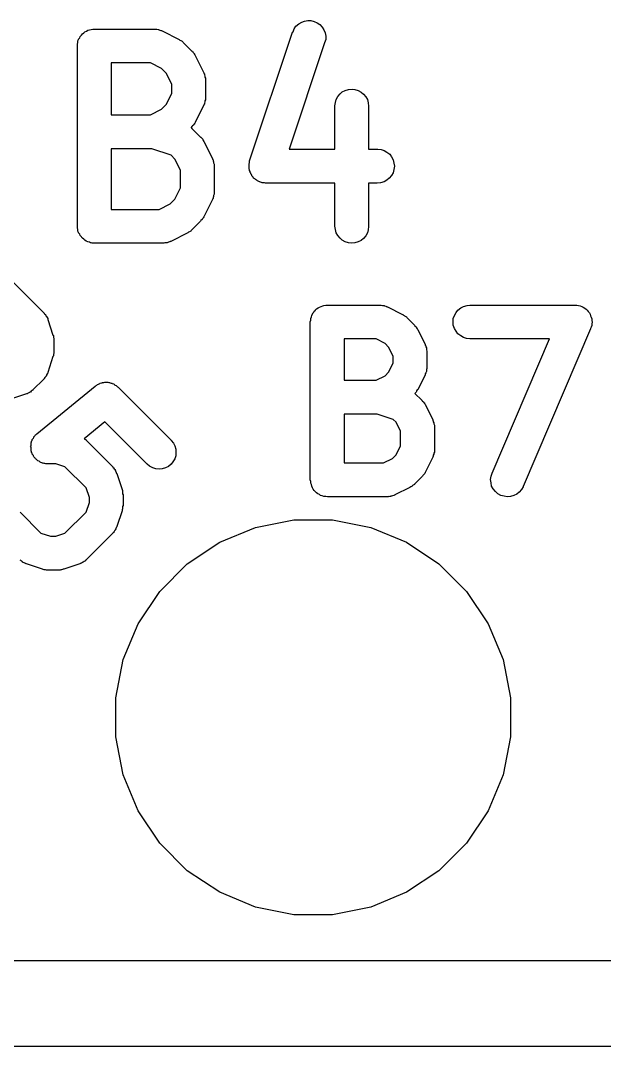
# Model space of a CAD drawing. Extents: x -21.94 to -21.22, y -3.46 to -2.15.
# Drawn here: x -21.8321 to -21.7301, y -3.4645 to -3.2853 of the extents above; entities that cross this region are included whole.
import ezdxf

# ---------------------------------------------------------------- set-up
doc = ezdxf.new("R2010")
doc.units = 0
doc.header["$MEASUREMENT"] = 0
doc.layers.add('BLACK', color=7, linetype='CONTINUOUS')

msp = doc.modelspace()

# ---------------------------------------------------------------- linework, layer by layer
at = {"layer": 'BLACK', "linetype": 'CONTINUOUS'}
for p, q in [((-21.7843, -3.28676), (-21.784, -3.28629)), ((-21.784, -3.28629), (-21.7835, -3.2859)), ((-21.7835, -3.2859), (-21.783, -3.2856)), ((-21.783, -3.2856), (-21.7825, -3.2854)), ((-21.7825, -3.2854), (-21.7819, -3.28531)), ((-21.7819, -3.28531), (-21.7814, -3.28533)), ((-21.7814, -3.28533), (-21.7808, -3.28546)), ((-21.7808, -3.28546), (-21.7803, -3.2857)), ((-21.7803, -3.2857), (-21.7798, -3.28603)), ((-21.7798, -3.28603), (-21.7794, -3.28645)), ((-21.8218, -3.28834), (-21.8217, -3.2881)), ((-21.8217, -3.28808), (-21.8215, -3.28787)), ((-21.8217, -3.28809), (-21.8217, -3.28808)), ((-21.8217, -3.2881), (-21.8217, -3.28809)), ((-21.8215, -3.28787), (-21.8213, -3.28766)), ((-21.8213, -3.28764), (-21.8211, -3.28747)), ((-21.8213, -3.28765), (-21.8213, -3.28764)), ((-21.8213, -3.28766), (-21.8213, -3.28765)), ((-21.8211, -3.28747), (-21.8209, -3.28729)), ((-21.8209, -3.28728), (-21.8206, -3.28715)), ((-21.8209, -3.28729), (-21.8209, -3.28728)), ((-21.8209, -3.28729), (-21.8209, -3.28729)), ((-21.8206, -3.28715), (-21.8204, -3.28702)), ((-21.8204, -3.28701), (-21.8201, -3.28694)), ((-21.8204, -3.28702), (-21.8204, -3.28701)), ((-21.8204, -3.28702), (-21.8204, -3.28702)), ((-21.8201, -3.28694), (-21.8198, -3.28686)), ((-21.8198, -3.28685), (-21.8195, -3.28683)), ((-21.8198, -3.28686), (-21.8198, -3.28685)), ((-21.8198, -3.28685), (-21.8198, -3.28685)), ((-21.8195, -3.28683), (-21.8192, -3.2868)), ((-21.8192, -3.2868), (-21.8087, -3.2868)), ((-21.8087, -3.2868), (-21.8086, -3.28681)), ((-21.8087, -3.2868), (-21.8087, -3.2868)), ((-21.8086, -3.28681), (-21.8085, -3.28681)), ((-21.8085, -3.28681), (-21.8083, -3.28684)), ((-21.8083, -3.28684), (-21.8081, -3.28686)), ((-21.8081, -3.28686), (-21.8081, -3.28689)), ((-21.8081, -3.28689), (-21.808, -3.2869)), ((-21.808, -3.2869), (-21.8078, -3.28698)), ((-21.8078, -3.28698), (-21.8076, -3.28704)), ((-21.8076, -3.28704), (-21.8075, -3.28708)), ((-21.8075, -3.28708), (-21.8074, -3.28711)), ((-21.8074, -3.28711), (-21.8044, -3.28861)), ((-21.7921, -3.30982), (-21.7846, -3.28732)), ((-21.7846, -3.28732), (-21.7845, -3.28728)), ((-21.7845, -3.28728), (-21.7843, -3.28676)), ((-21.7794, -3.28645), (-21.7791, -3.28694)), ((-21.7791, -3.28694), (-21.7789, -3.28748)), ((-21.7789, -3.28748), (-21.7788, -3.28805)), ((-21.7788, -3.28805), (-21.7788, -3.28862)), ((-21.8222, -3.28943), (-21.8221, -3.28916)), ((-21.8222, -3.28971), (-21.8222, -3.28943)), ((-21.8222, -3.28973), (-21.8222, -3.28971)), ((-21.8222, -3.28975), (-21.8222, -3.28973)), ((-21.8222, -3.28973), (-21.8222, -3.28973)), ((-21.8222, -3.28973), (-21.8222, -3.28973)), ((-21.8222, -3.32125), (-21.8222, -3.28975)), ((-21.8221, -3.28887), (-21.822, -3.28861)), ((-21.8221, -3.28914), (-21.8221, -3.28887)), ((-21.8221, -3.28915), (-21.8221, -3.28914)), ((-21.8221, -3.28916), (-21.8221, -3.28915)), ((-21.822, -3.28859), (-21.8218, -3.28834)), ((-21.822, -3.2886), (-21.822, -3.28859)), ((-21.822, -3.28861), (-21.822, -3.2886)), ((-21.8044, -3.28861), (-21.8044, -3.28863)), ((-21.8044, -3.28863), (-21.8043, -3.28872)), ((-21.8043, -3.28872), (-21.8041, -3.2888)), ((-21.8041, -3.2888), (-21.804, -3.28888)), ((-21.804, -3.28888), (-21.8039, -3.28894)), ((-21.8039, -3.28894), (-21.8038, -3.28906)), ((-21.8038, -3.28906), (-21.8037, -3.28916)), ((-21.8037, -3.28916), (-21.8022, -3.29066)), ((-21.779, -3.28919), (-21.7852, -3.3078)), ((-21.7788, -3.28862), (-21.779, -3.28919)), ((-21.8022, -3.29066), (-21.8021, -3.29069)), ((-21.8021, -3.29069), (-21.802, -3.29082)), ((-21.802, -3.29082), (-21.8019, -3.29094)), ((-21.8019, -3.29094), (-21.8018, -3.29105)), ((-21.8018, -3.29105), (-21.8018, -3.29114)), ((-21.8018, -3.29114), (-21.8017, -3.29129)), ((-21.8017, -3.29129), (-21.8016, -3.29143)), ((-21.8016, -3.29143), (-21.8001, -3.29443)), ((-21.8163, -3.2927), (-21.8163, -3.3018)), ((-21.8094, -3.2927), (-21.8163, -3.2927)), ((-21.8075, -3.29368), (-21.8094, -3.2927)), ((-21.8067, -3.2945), (-21.8075, -3.29368)), ((-21.8057, -3.29645), (-21.8067, -3.2945)), ((-21.8001, -3.29443), (-21.8001, -3.29447)), ((-21.8001, -3.29447), (-21.8001, -3.29455)), ((-21.8001, -3.29455), (-21.8, -3.29463)), ((-21.8, -3.29463), (-21.8, -3.29482)), ((-21.8, -3.29482), (-21.7999, -3.29501)), ((-21.7999, -3.29501), (-21.7999, -3.29509)), ((-21.7999, -3.29509), (-21.7999, -3.29518)), ((-21.7999, -3.29518), (-21.7998, -3.29538)), ((-21.8057, -3.29805), (-21.8057, -3.29645)), ((-21.7998, -3.29538), (-21.7998, -3.29558)), ((-21.7998, -3.29558), (-21.7998, -3.29567)), ((-21.7998, -3.29567), (-21.7998, -3.29575)), ((-21.7998, -3.29575), (-21.7998, -3.29875)), ((-21.8067, -3.3), (-21.8057, -3.29805)), ((-21.7998, -3.29875), (-21.7998, -3.29879)), ((-21.7998, -3.29879), (-21.7998, -3.29888)), ((-21.7998, -3.29888), (-21.7998, -3.29897)), ((-21.777, -3.29909), (-21.7767, -3.29858)), ((-21.7767, -3.29858), (-21.7763, -3.29814)), ((-21.7763, -3.29814), (-21.7759, -3.29778)), ((-21.7759, -3.29778), (-21.7754, -3.29751)), ((-21.7754, -3.29751), (-21.7748, -3.29735)), ((-21.7748, -3.29735), (-21.7742, -3.2973)), ((-21.7742, -3.2973), (-21.7737, -3.29736)), ((-21.7737, -3.29736), (-21.7731, -3.29753)), ((-21.7731, -3.29753), (-21.7726, -3.2978)), ((-21.7726, -3.2978), (-21.7722, -3.29817)), ((-21.7722, -3.29817), (-21.7718, -3.29862)), ((-21.7718, -3.29862), (-21.7715, -3.29913)), ((-21.8075, -3.30082), (-21.8067, -3.3)), ((-21.8001, -3.30007), (-21.8016, -3.30307)), ((-21.8, -3.29991), (-21.8001, -3.29999)), ((-21.8001, -3.29999), (-21.8001, -3.30007)), ((-21.7999, -3.29953), (-21.8, -3.29972)), ((-21.8, -3.29972), (-21.8, -3.29991)), ((-21.7998, -3.29916), (-21.7999, -3.29936)), ((-21.7999, -3.29936), (-21.7999, -3.29945)), ((-21.7999, -3.29945), (-21.7999, -3.29953)), ((-21.7998, -3.29897), (-21.7998, -3.29916)), ((-21.7772, -3.30021), (-21.7771, -3.29964)), ((-21.7772, -3.30025), (-21.7772, -3.30021)), ((-21.7772, -3.3078), (-21.7772, -3.30025)), ((-21.7771, -3.29964), (-21.777, -3.29909)), ((-21.7715, -3.29913), (-21.7714, -3.29968)), ((-21.7714, -3.29968), (-21.7713, -3.30025)), ((-21.7713, -3.30025), (-21.7713, -3.3078)), ((-21.8163, -3.3018), (-21.8094, -3.3018)), ((-21.8094, -3.3018), (-21.8075, -3.30082)), ((-21.8022, -3.30384), (-21.8023, -3.30401)), ((-21.8023, -3.30401), (-21.8023, -3.30404)), ((-21.8023, -3.30404), (-21.8022, -3.30411)), ((-21.8021, -3.30371), (-21.8022, -3.30384)), ((-21.8022, -3.30411), (-21.8022, -3.30416)), ((-21.8022, -3.30416), (-21.8007, -3.30566)), ((-21.8019, -3.30359), (-21.8021, -3.30371)), ((-21.8018, -3.30339), (-21.8019, -3.30349)), ((-21.8019, -3.30349), (-21.8019, -3.30359)), ((-21.8017, -3.30325), (-21.8018, -3.30339)), ((-21.8016, -3.30311), (-21.8017, -3.30325)), ((-21.8016, -3.30307), (-21.8016, -3.30311)), ((-21.8007, -3.30566), (-21.8006, -3.30569)), ((-21.8006, -3.30569), (-21.8005, -3.30582)), ((-21.8005, -3.30582), (-21.8004, -3.30594)), ((-21.8004, -3.30594), (-21.8003, -3.30605)), ((-21.8003, -3.30605), (-21.8003, -3.30614)), ((-21.8163, -3.3077), (-21.8163, -3.3183)), ((-21.8092, -3.3077), (-21.8163, -3.3077)), ((-21.8058, -3.30883), (-21.8092, -3.3077)), ((-21.8003, -3.30614), (-21.8002, -3.30629)), ((-21.8002, -3.30629), (-21.8001, -3.30643)), ((-21.8001, -3.30643), (-21.7986, -3.30943)), ((-21.7852, -3.3078), (-21.7772, -3.3078)), ((-21.7713, -3.3078), (-21.7698, -3.3078)), ((-21.7698, -3.3078), (-21.7697, -3.3078)), ((-21.7697, -3.3078), (-21.7691, -3.30786)), ((-21.8052, -3.3095), (-21.8058, -3.30883)), ((-21.8042, -3.31145), (-21.8052, -3.3095)), ((-21.7986, -3.30943), (-21.7986, -3.30947)), ((-21.7986, -3.30947), (-21.7986, -3.30955)), ((-21.7986, -3.30955), (-21.7985, -3.30962)), ((-21.7985, -3.30962), (-21.7985, -3.30982)), ((-21.7691, -3.30786), (-21.7686, -3.30804)), ((-21.7686, -3.30804), (-21.7681, -3.30831)), ((-21.7681, -3.30831), (-21.7676, -3.30868)), ((-21.7676, -3.30868), (-21.7673, -3.30913)), ((-21.7673, -3.30913), (-21.767, -3.30964)), ((-21.7985, -3.30982), (-21.7984, -3.31001)), ((-21.7984, -3.31001), (-21.7984, -3.31009)), ((-21.7984, -3.31009), (-21.7984, -3.31018)), ((-21.7984, -3.31018), (-21.7983, -3.31038)), ((-21.7983, -3.31038), (-21.7983, -3.31058)), ((-21.7983, -3.31058), (-21.7983, -3.31066)), ((-21.7983, -3.31066), (-21.7983, -3.31075)), ((-21.7983, -3.31075), (-21.7983, -3.31525)), ((-21.7922, -3.31027), (-21.7921, -3.31016)), ((-21.7922, -3.31038), (-21.7922, -3.31027)), ((-21.7922, -3.31055), (-21.7922, -3.31038)), ((-21.7922, -3.31073), (-21.7922, -3.31055)), ((-21.7922, -3.31084), (-21.7922, -3.31073)), ((-21.7922, -3.31095), (-21.7922, -3.31084)), ((-21.7922, -3.31113), (-21.7922, -3.31095)), ((-21.7922, -3.3113), (-21.7922, -3.31113)), ((-21.7921, -3.31141), (-21.7922, -3.3113)), ((-21.7921, -3.30999), (-21.7921, -3.30982)), ((-21.7921, -3.31016), (-21.7921, -3.30999)), ((-21.7921, -3.31152), (-21.7921, -3.31141)), ((-21.767, -3.30964), (-21.7669, -3.3102)), ((-21.7669, -3.31134), (-21.767, -3.31189)), ((-21.7669, -3.3102), (-21.7668, -3.31077)), ((-21.7668, -3.31077), (-21.7669, -3.31134)), ((-21.8042, -3.31455), (-21.8042, -3.31145)), ((-21.792, -3.31169), (-21.7921, -3.31152)), ((-21.792, -3.31186), (-21.792, -3.31169)), ((-21.7919, -3.31196), (-21.792, -3.31186)), ((-21.7919, -3.31206), (-21.7919, -3.31196)), ((-21.7918, -3.31221), (-21.7919, -3.31206)), ((-21.7917, -3.31237), (-21.7918, -3.31221)), ((-21.7917, -3.31245), (-21.7917, -3.31237)), ((-21.7916, -3.31255), (-21.7917, -3.31245)), ((-21.7915, -3.31268), (-21.7916, -3.31255)), ((-21.7914, -3.31282), (-21.7915, -3.31268)), ((-21.7913, -3.31289), (-21.7914, -3.31282)), ((-21.7912, -3.31297), (-21.7913, -3.31289)), ((-21.7911, -3.31307), (-21.7912, -3.31297)), ((-21.7909, -3.31319), (-21.7911, -3.31307)), ((-21.7908, -3.31324), (-21.7909, -3.31319)), ((-21.7681, -3.31321), (-21.7686, -3.31348)), ((-21.7677, -3.31284), (-21.7681, -3.31321)), ((-21.7673, -3.3124), (-21.7677, -3.31284)), ((-21.767, -3.31189), (-21.7673, -3.3124)), ((-21.8052, -3.3165), (-21.8042, -3.31455)), ((-21.7907, -3.31331), (-21.7908, -3.31324)), ((-21.7906, -3.31338), (-21.7907, -3.31331)), ((-21.7904, -3.31346), (-21.7906, -3.31338)), ((-21.7903, -3.3135), (-21.7904, -3.31346)), ((-21.7902, -3.31354), (-21.7903, -3.3135)), ((-21.79, -3.31358), (-21.7902, -3.31354)), ((-21.7899, -3.31364), (-21.79, -3.31358)), ((-21.7898, -3.31365), (-21.7899, -3.31364)), ((-21.7896, -3.31368), (-21.7898, -3.31365)), ((-21.7895, -3.31368), (-21.7896, -3.31368)), ((-21.7893, -3.3137), (-21.7895, -3.31368)), ((-21.7772, -3.3137), (-21.7893, -3.3137)), ((-21.7893, -3.3137), (-21.7893, -3.3137)), ((-21.7772, -3.32125), (-21.7772, -3.3137)), ((-21.7698, -3.3137), (-21.7713, -3.3137)), ((-21.7713, -3.3137), (-21.7713, -3.32125)), ((-21.7692, -3.31365), (-21.7698, -3.3137)), ((-21.7686, -3.31348), (-21.7692, -3.31365)), ((-21.806, -3.31732), (-21.8052, -3.3165)), ((-21.7986, -3.31657), (-21.8001, -3.31957)), ((-21.7985, -3.31641), (-21.7986, -3.31649)), ((-21.7986, -3.31649), (-21.7986, -3.31657)), ((-21.7984, -3.31603), (-21.7985, -3.31622)), ((-21.7985, -3.31622), (-21.7985, -3.31641)), ((-21.7983, -3.31566), (-21.7984, -3.31586)), ((-21.7984, -3.31586), (-21.7984, -3.31595)), ((-21.7984, -3.31595), (-21.7984, -3.31603)), ((-21.7983, -3.31525), (-21.7983, -3.31529)), ((-21.7983, -3.31529), (-21.7983, -3.31538)), ((-21.7983, -3.31538), (-21.7983, -3.31546)), ((-21.7983, -3.31546), (-21.7983, -3.31566)), ((-21.8163, -3.3183), (-21.8079, -3.3183)), ((-21.8079, -3.3183), (-21.806, -3.31732)), ((-21.8007, -3.32034), (-21.8022, -3.32184)), ((-21.8006, -3.32021), (-21.8007, -3.32034)), ((-21.8004, -3.32009), (-21.8006, -3.32021)), ((-21.8003, -3.31989), (-21.8004, -3.31999)), ((-21.8004, -3.31999), (-21.8004, -3.32009)), ((-21.8002, -3.31975), (-21.8003, -3.31989)), ((-21.8001, -3.31961), (-21.8002, -3.31975)), ((-21.8001, -3.31957), (-21.8001, -3.31961)), ((-21.8222, -3.32152), (-21.8222, -3.32125)), ((-21.8221, -3.3218), (-21.8222, -3.32152)), ((-21.8221, -3.32181), (-21.8221, -3.3218)), ((-21.8221, -3.32182), (-21.8221, -3.32181)), ((-21.8221, -3.32209), (-21.8221, -3.32182)), ((-21.822, -3.32235), (-21.8221, -3.32209)), ((-21.8025, -3.32215), (-21.8026, -3.32222)), ((-21.8024, -3.32208), (-21.8025, -3.32215)), ((-21.8023, -3.32197), (-21.8024, -3.32208)), ((-21.8022, -3.32187), (-21.8023, -3.32197)), ((-21.8022, -3.32184), (-21.8022, -3.32187)), ((-21.7771, -3.32182), (-21.7772, -3.32125)), ((-21.777, -3.32237), (-21.7771, -3.32182)), ((-21.7714, -3.32186), (-21.7715, -3.32241)), ((-21.7713, -3.32129), (-21.7714, -3.32186)), ((-21.7713, -3.32125), (-21.7713, -3.32129)), ((-21.822, -3.32236), (-21.822, -3.32235)), ((-21.822, -3.32237), (-21.822, -3.32236)), ((-21.8218, -3.32262), (-21.822, -3.32237)), ((-21.8217, -3.32286), (-21.8218, -3.32262)), ((-21.8217, -3.32287), (-21.8217, -3.32286)), ((-21.8217, -3.32288), (-21.8217, -3.32287)), ((-21.8215, -3.3231), (-21.8217, -3.32288)), ((-21.8214, -3.32331), (-21.8215, -3.3231)), ((-21.8213, -3.32332), (-21.8214, -3.32331)), ((-21.8213, -3.32333), (-21.8213, -3.32332)), ((-21.8211, -3.32351), (-21.8213, -3.32333)), ((-21.8209, -3.32368), (-21.8211, -3.32351)), ((-21.8209, -3.32369), (-21.8209, -3.32368)), ((-21.8209, -3.3237), (-21.8209, -3.32369)), ((-21.8207, -3.32383), (-21.8209, -3.3237)), ((-21.8204, -3.32396), (-21.8207, -3.32383)), ((-21.8204, -3.32397), (-21.8204, -3.32396)), ((-21.8201, -3.32405), (-21.8204, -3.32397)), ((-21.8204, -3.32397), (-21.8204, -3.32397)), ((-21.806, -3.32394), (-21.8061, -3.32398)), ((-21.8059, -3.32389), (-21.806, -3.32391)), ((-21.806, -3.32391), (-21.806, -3.32394)), ((-21.8029, -3.32239), (-21.8059, -3.32389)), ((-21.8028, -3.3223), (-21.8029, -3.32239)), ((-21.8026, -3.32222), (-21.8028, -3.3223)), ((-21.7767, -3.32288), (-21.777, -3.32237)), ((-21.7763, -3.32333), (-21.7767, -3.32288)), ((-21.7759, -3.3237), (-21.7763, -3.32333)), ((-21.7754, -3.32397), (-21.7759, -3.3237)), ((-21.7748, -3.32414), (-21.7754, -3.32397)), ((-21.7726, -3.32372), (-21.7731, -3.32399)), ((-21.7722, -3.32336), (-21.7726, -3.32372)), ((-21.7718, -3.32292), (-21.7722, -3.32336)), ((-21.7715, -3.32241), (-21.7718, -3.32292)), ((-21.8199, -3.32414), (-21.8201, -3.32405)), ((-21.8198, -3.32414), (-21.8199, -3.32414)), ((-21.8199, -3.32414), (-21.8199, -3.32414)), ((-21.8196, -3.32417), (-21.8198, -3.32414)), ((-21.8193, -3.3242), (-21.8196, -3.32417)), ((-21.8192, -3.3242), (-21.8193, -3.3242)), ((-21.8193, -3.3242), (-21.8193, -3.3242)), ((-21.8193, -3.3242), (-21.8193, -3.3242)), ((-21.8193, -3.3242), (-21.8193, -3.3242)), ((-21.8072, -3.3242), (-21.8192, -3.3242)), ((-21.8071, -3.3242), (-21.8072, -3.32419)), ((-21.8072, -3.32419), (-21.8072, -3.3242)), ((-21.8069, -3.32416), (-21.8071, -3.3242)), ((-21.8067, -3.32414), (-21.8069, -3.32416)), ((-21.8066, -3.32412), (-21.8067, -3.32414)), ((-21.8065, -3.32411), (-21.8066, -3.32412)), ((-21.8063, -3.32404), (-21.8065, -3.32411)), ((-21.8061, -3.32398), (-21.8063, -3.32404)), ((-21.7743, -3.3242), (-21.7748, -3.32414)), ((-21.7737, -3.32415), (-21.7743, -3.3242)), ((-21.7731, -3.32399), (-21.7737, -3.32415)), ((-21.8346, -3.32986), (-21.8281, -3.33635)), ((-21.8281, -3.33635), (-21.8281, -3.33638)), ((-21.8281, -3.33638), (-21.828, -3.33645)), ((-21.828, -3.33645), (-21.828, -3.33651)), ((-21.828, -3.33651), (-21.8278, -3.33668)), ((-21.7811, -3.33656), (-21.781, -3.33632)), ((-21.781, -3.33632), (-21.7809, -3.33631)), ((-21.7809, -3.3363), (-21.7808, -3.33609)), ((-21.7809, -3.33631), (-21.7809, -3.3363)), ((-21.7808, -3.33609), (-21.7806, -3.33588)), ((-21.7806, -3.33586), (-21.7804, -3.33569)), ((-21.7806, -3.33587), (-21.7806, -3.33586)), ((-21.7806, -3.33588), (-21.7806, -3.33587)), ((-21.7804, -3.33569), (-21.7801, -3.33551)), ((-21.7801, -3.3355), (-21.7799, -3.33537)), ((-21.7801, -3.33551), (-21.7801, -3.3355)), ((-21.7801, -3.33551), (-21.7801, -3.33551)), ((-21.7799, -3.33537), (-21.7796, -3.33524)), ((-21.7796, -3.33523), (-21.7793, -3.33515)), ((-21.7796, -3.33524), (-21.7796, -3.33523)), ((-21.7796, -3.33524), (-21.7796, -3.33524)), ((-21.7793, -3.33515), (-21.7791, -3.33507)), ((-21.7791, -3.33507), (-21.7788, -3.33505)), ((-21.7791, -3.33507), (-21.7791, -3.33507)), ((-21.7791, -3.33507), (-21.7791, -3.33507)), ((-21.7788, -3.33505), (-21.7785, -3.33502)), ((-21.7785, -3.33502), (-21.7693, -3.33502)), ((-21.7693, -3.33502), (-21.7692, -3.33503)), ((-21.7693, -3.33502), (-21.7693, -3.33502)), ((-21.7692, -3.33503), (-21.7691, -3.33503)), ((-21.7691, -3.33503), (-21.7689, -3.33506)), ((-21.7689, -3.33506), (-21.7687, -3.33508)), ((-21.7687, -3.33508), (-21.7686, -3.33511)), ((-21.7686, -3.33511), (-21.7685, -3.33512)), ((-21.7685, -3.33512), (-21.7683, -3.3352)), ((-21.7683, -3.3352), (-21.7682, -3.33526)), ((-21.7682, -3.33526), (-21.7681, -3.3353)), ((-21.7681, -3.3353), (-21.768, -3.33533)), ((-21.768, -3.33533), (-21.7654, -3.33664)), ((-21.7563, -3.33683), (-21.756, -3.33632)), ((-21.756, -3.33632), (-21.7557, -3.33588)), ((-21.7557, -3.33588), (-21.7552, -3.33551)), ((-21.7552, -3.33551), (-21.7547, -3.33524)), ((-21.7547, -3.33524), (-21.7541, -3.33507)), ((-21.7541, -3.33507), (-21.7536, -3.33502)), ((-21.7536, -3.33502), (-21.7352, -3.33502)), ((-21.7352, -3.33502), (-21.7351, -3.33502)), ((-21.7352, -3.33502), (-21.7352, -3.33502)), ((-21.7351, -3.33502), (-21.7351, -3.33502)), ((-21.7351, -3.33502), (-21.7349, -3.33505)), ((-21.7349, -3.33505), (-21.7346, -3.33508)), ((-21.7346, -3.33508), (-21.7346, -3.33509)), ((-21.7346, -3.33509), (-21.7346, -3.33509)), ((-21.7346, -3.33509), (-21.7343, -3.33517)), ((-21.7343, -3.33517), (-21.734, -3.33526)), ((-21.734, -3.33526), (-21.734, -3.33526)), ((-21.734, -3.33526), (-21.734, -3.33527)), ((-21.734, -3.33527), (-21.7338, -3.3354)), ((-21.7338, -3.3354), (-21.7335, -3.33553)), ((-21.7335, -3.33553), (-21.7335, -3.33554)), ((-21.7335, -3.33554), (-21.7335, -3.33555)), ((-21.7335, -3.33555), (-21.7333, -3.33573)), ((-21.7333, -3.33573), (-21.7331, -3.33591)), ((-21.7331, -3.33591), (-21.7331, -3.33591)), ((-21.7331, -3.33591), (-21.7331, -3.33592)), ((-21.7331, -3.33592), (-21.7329, -3.33614)), ((-21.7329, -3.33614), (-21.7327, -3.33635)), ((-21.7327, -3.33635), (-21.7327, -3.33636)), ((-21.7327, -3.33636), (-21.7327, -3.33637)), ((-21.7327, -3.33637), (-21.7326, -3.33662)), ((-21.8278, -3.33668), (-21.8277, -3.33683)), ((-21.8277, -3.33683), (-21.8277, -3.33691)), ((-21.8277, -3.33691), (-21.8276, -3.33698)), ((-21.8276, -3.33698), (-21.8275, -3.33717)), ((-21.8275, -3.33717), (-21.8274, -3.33734)), ((-21.8274, -3.33734), (-21.8274, -3.33743)), ((-21.8274, -3.33743), (-21.8274, -3.33751)), ((-21.8274, -3.33751), (-21.8265, -3.34029)), ((-21.7815, -3.33793), (-21.7814, -3.33765)), ((-21.7815, -3.33795), (-21.7815, -3.33793)), ((-21.7815, -3.33797), (-21.7815, -3.33795)), ((-21.7815, -3.33795), (-21.7815, -3.33795)), ((-21.7815, -3.33795), (-21.7815, -3.33795)), ((-21.7815, -3.36553), (-21.7815, -3.33797)), ((-21.7814, -3.33736), (-21.7813, -3.33709)), ((-21.7814, -3.33737), (-21.7814, -3.33736)), ((-21.7814, -3.33738), (-21.7814, -3.33737)), ((-21.7814, -3.33765), (-21.7814, -3.33738)), ((-21.7813, -3.33709), (-21.7812, -3.33683)), ((-21.7812, -3.33681), (-21.7811, -3.33656)), ((-21.7812, -3.33682), (-21.7812, -3.33681)), ((-21.7812, -3.33683), (-21.7812, -3.33682)), ((-21.7654, -3.33664), (-21.7653, -3.33666)), ((-21.7653, -3.33666), (-21.7652, -3.33675)), ((-21.7652, -3.33675), (-21.7651, -3.33683)), ((-21.7651, -3.33683), (-21.765, -3.33691)), ((-21.765, -3.33691), (-21.7649, -3.33697)), ((-21.7649, -3.33697), (-21.7647, -3.33709)), ((-21.7647, -3.33709), (-21.7646, -3.3372)), ((-21.7646, -3.3372), (-21.7633, -3.33851)), ((-21.7565, -3.33738), (-21.7563, -3.33683)), ((-21.7565, -3.33795), (-21.7565, -3.33738)), ((-21.7565, -3.33852), (-21.7565, -3.33795)), ((-21.7326, -3.33662), (-21.7325, -3.33686)), ((-21.7325, -3.33686), (-21.7325, -3.33687)), ((-21.7325, -3.33687), (-21.7325, -3.33688)), ((-21.7325, -3.33688), (-21.7324, -3.33715)), ((-21.7324, -3.33715), (-21.7323, -3.33742)), ((-21.7323, -3.33742), (-21.7323, -3.33743)), ((-21.7323, -3.33743), (-21.7323, -3.33744)), ((-21.7323, -3.33744), (-21.7323, -3.33771)), ((-21.7323, -3.33771), (-21.7322, -3.33799)), ((-21.7322, -3.33801), (-21.7323, -3.33829)), ((-21.7323, -3.33829), (-21.7323, -3.33856)), ((-21.7322, -3.33799), (-21.7322, -3.338)), ((-21.7322, -3.338), (-21.7322, -3.33801)), ((-21.7633, -3.33851), (-21.7633, -3.33854)), ((-21.7633, -3.33854), (-21.7632, -3.33867)), ((-21.7632, -3.33867), (-21.763, -3.33879)), ((-21.763, -3.33879), (-21.763, -3.33889)), ((-21.763, -3.33889), (-21.7629, -3.33899)), ((-21.7629, -3.33899), (-21.7628, -3.33913)), ((-21.7628, -3.33913), (-21.7627, -3.33928)), ((-21.7627, -3.33928), (-21.7614, -3.3419)), ((-21.7563, -3.33908), (-21.7565, -3.33852)), ((-21.756, -3.33959), (-21.7563, -3.33908)), ((-21.7557, -3.34004), (-21.756, -3.33959)), ((-21.7552, -3.34041), (-21.7557, -3.34004)), ((-21.7325, -3.33913), (-21.7443, -3.36669)), ((-21.7324, -3.33885), (-21.7325, -3.33912)), ((-21.7325, -3.33912), (-21.7325, -3.33912)), ((-21.7325, -3.33912), (-21.7325, -3.33913)), ((-21.7323, -3.33858), (-21.7324, -3.33885)), ((-21.7323, -3.33856), (-21.7323, -3.33857)), ((-21.7323, -3.33857), (-21.7323, -3.33858)), ((-21.8265, -3.34029), (-21.8264, -3.34033)), ((-21.8264, -3.34033), (-21.8264, -3.34049)), ((-21.8264, -3.34049), (-21.8264, -3.34065)), ((-21.8264, -3.34065), (-21.8263, -3.34077)), ((-21.8263, -3.34077), (-21.8263, -3.34089)), ((-21.8263, -3.34089), (-21.8263, -3.34106)), ((-21.8263, -3.34106), (-21.8263, -3.34122)), ((-21.8263, -3.34122), (-21.8263, -3.34308)), ((-21.7756, -3.34092), (-21.7756, -3.34814)), ((-21.77, -3.34092), (-21.7756, -3.34092)), ((-21.7684, -3.34171), (-21.77, -3.34092)), ((-21.7678, -3.34234), (-21.7684, -3.34171)), ((-21.7547, -3.34069), (-21.7552, -3.34041)), ((-21.7542, -3.34086), (-21.7547, -3.34069)), ((-21.7536, -3.34092), (-21.7542, -3.34086)), ((-21.7397, -3.34092), (-21.7536, -3.34092)), ((-21.7536, -3.34092), (-21.7536, -3.34092)), ((-21.7497, -3.36437), (-21.7397, -3.34092)), ((-21.8263, -3.34345), (-21.8264, -3.34357)), ((-21.8264, -3.34357), (-21.8264, -3.34369)), ((-21.8263, -3.34308), (-21.8263, -3.34312)), ((-21.8263, -3.34312), (-21.8263, -3.34329)), ((-21.8263, -3.34329), (-21.8263, -3.34345)), ((-21.767, -3.34392), (-21.7678, -3.34234)), ((-21.7614, -3.3419), (-21.7614, -3.34194)), ((-21.7614, -3.34194), (-21.7614, -3.34202)), ((-21.7614, -3.34202), (-21.7613, -3.3421)), ((-21.7613, -3.3421), (-21.7613, -3.34229)), ((-21.7613, -3.34229), (-21.7612, -3.34248)), ((-21.7612, -3.34248), (-21.7612, -3.34256)), ((-21.7612, -3.34256), (-21.7612, -3.34265)), ((-21.7612, -3.34265), (-21.7612, -3.34285)), ((-21.7612, -3.34285), (-21.7611, -3.34305)), ((-21.7611, -3.34305), (-21.7611, -3.34313)), ((-21.7611, -3.34313), (-21.7611, -3.34322)), ((-21.7611, -3.34322), (-21.7611, -3.34585)), ((-21.8265, -3.34401), (-21.8274, -3.3468)), ((-21.8264, -3.34385), (-21.8265, -3.34401)), ((-21.8264, -3.34369), (-21.8264, -3.34385)), ((-21.7678, -3.34672), (-21.767, -3.34515)), ((-21.767, -3.34515), (-21.767, -3.34392)), ((-21.8275, -3.347), (-21.8276, -3.34718)), ((-21.8276, -3.34718), (-21.8276, -3.34736)), ((-21.8274, -3.34692), (-21.8275, -3.347)), ((-21.8274, -3.3468), (-21.8274, -3.34684)), ((-21.8274, -3.34684), (-21.8274, -3.34692)), ((-21.7684, -3.34736), (-21.7678, -3.34672)), ((-21.7614, -3.34717), (-21.7627, -3.34979)), ((-21.7613, -3.34682), (-21.7614, -3.34701)), ((-21.7614, -3.34701), (-21.7614, -3.34708)), ((-21.7614, -3.34708), (-21.7614, -3.34717)), ((-21.7612, -3.34663), (-21.7613, -3.34682)), ((-21.7611, -3.34606), (-21.7612, -3.34626)), ((-21.7612, -3.34626), (-21.7612, -3.34646)), ((-21.7612, -3.34646), (-21.7612, -3.34654)), ((-21.7612, -3.34654), (-21.7612, -3.34663)), ((-21.7611, -3.34585), (-21.7611, -3.34589)), ((-21.7611, -3.34589), (-21.7611, -3.34597)), ((-21.7611, -3.34597), (-21.7611, -3.34606)), ((-21.8281, -3.34795), (-21.83, -3.34981)), ((-21.828, -3.34789), (-21.8281, -3.34795)), ((-21.8279, -3.34766), (-21.828, -3.34783)), ((-21.828, -3.34783), (-21.828, -3.34789)), ((-21.8277, -3.34751), (-21.8279, -3.34766)), ((-21.8276, -3.34736), (-21.8277, -3.34743)), ((-21.8277, -3.34743), (-21.8277, -3.34751)), ((-21.819, -3.34912), (-21.8189, -3.34905)), ((-21.8189, -3.34905), (-21.8188, -3.34897)), ((-21.8188, -3.34897), (-21.8187, -3.34889)), ((-21.8187, -3.34889), (-21.8185, -3.34881)), ((-21.8185, -3.34881), (-21.8184, -3.34876)), ((-21.8184, -3.34876), (-21.8183, -3.3487)), ((-21.8183, -3.3487), (-21.8182, -3.34865)), ((-21.8182, -3.34865), (-21.818, -3.3486)), ((-21.818, -3.3486), (-21.8179, -3.34857)), ((-21.8179, -3.34857), (-21.8178, -3.34853)), ((-21.8178, -3.34853), (-21.8176, -3.34852)), ((-21.8176, -3.34852), (-21.8174, -3.34849)), ((-21.8174, -3.34849), (-21.8173, -3.34849)), ((-21.8173, -3.34849), (-21.8172, -3.34848)), ((-21.8172, -3.34848), (-21.817, -3.3485)), ((-21.817, -3.3485), (-21.8169, -3.3485)), ((-21.8169, -3.3485), (-21.8167, -3.34852)), ((-21.8167, -3.34852), (-21.8166, -3.34854)), ((-21.8166, -3.34854), (-21.8165, -3.34858)), ((-21.8165, -3.34858), (-21.8163, -3.34862)), ((-21.8163, -3.34862), (-21.8162, -3.34867)), ((-21.8162, -3.34867), (-21.8161, -3.34871)), ((-21.8161, -3.34871), (-21.8159, -3.34878)), ((-21.8159, -3.34878), (-21.8158, -3.34884)), ((-21.8158, -3.34884), (-21.8157, -3.34892)), ((-21.8157, -3.34892), (-21.8156, -3.34898)), ((-21.8156, -3.34898), (-21.8154, -3.34908)), ((-21.7756, -3.34814), (-21.77, -3.34814)), ((-21.77, -3.34814), (-21.7684, -3.34736)), ((-21.8311, -3.35052), (-21.8339, -3.35145)), ((-21.831, -3.35049), (-21.8311, -3.35052)), ((-21.8309, -3.35046), (-21.831, -3.35049)), ((-21.8308, -3.35037), (-21.8309, -3.35046)), ((-21.8306, -3.35029), (-21.8308, -3.35037)), ((-21.8305, -3.35024), (-21.8306, -3.35029)), ((-21.8304, -3.3502), (-21.8305, -3.35024)), ((-21.8303, -3.35007), (-21.8304, -3.3502)), ((-21.8301, -3.34995), (-21.8303, -3.35007)), ((-21.83, -3.34989), (-21.8301, -3.34995)), ((-21.83, -3.34981), (-21.83, -3.34984)), ((-21.83, -3.34984), (-21.83, -3.34989)), ((-21.8293, -3.3575), (-21.8191, -3.34915)), ((-21.8191, -3.34915), (-21.819, -3.34912)), ((-21.8154, -3.34908), (-21.8153, -3.34917)), ((-21.8153, -3.34917), (-21.8152, -3.34926)), ((-21.8152, -3.34926), (-21.8151, -3.34934)), ((-21.8151, -3.34934), (-21.8058, -3.35862)), ((-21.7631, -3.35031), (-21.7632, -3.35043)), ((-21.7632, -3.35043), (-21.762, -3.35163)), ((-21.763, -3.35021), (-21.7631, -3.35031)), ((-21.7629, -3.35011), (-21.763, -3.35021)), ((-21.7628, -3.34983), (-21.7629, -3.34997)), ((-21.7629, -3.34997), (-21.7629, -3.35011)), ((-21.7627, -3.34979), (-21.7628, -3.34983)), ((-21.762, -3.35163), (-21.762, -3.35166)), ((-21.762, -3.35166), (-21.7619, -3.35179)), ((-21.7619, -3.35179), (-21.7617, -3.35191)), ((-21.7617, -3.35191), (-21.7617, -3.35202)), ((-21.7617, -3.35202), (-21.7616, -3.35211)), ((-21.7616, -3.35211), (-21.7615, -3.35226)), ((-21.7615, -3.35226), (-21.7614, -3.3524)), ((-21.7614, -3.3524), (-21.7601, -3.35502)), ((-21.7756, -3.35405), (-21.7756, -3.36258)), ((-21.7698, -3.35405), (-21.7756, -3.35405)), ((-21.767, -3.35499), (-21.7698, -3.35405)), ((-21.8174, -3.35541), (-21.821, -3.35836)), ((-21.81, -3.3628), (-21.8174, -3.35541)), ((-21.7665, -3.35547), (-21.767, -3.35499)), ((-21.7657, -3.35704), (-21.7665, -3.35547)), ((-21.7601, -3.35502), (-21.7601, -3.35506)), ((-21.7601, -3.35506), (-21.7601, -3.35514)), ((-21.7601, -3.35514), (-21.76, -3.35522)), ((-21.76, -3.35522), (-21.76, -3.35541)), ((-21.76, -3.35541), (-21.7599, -3.3556)), ((-21.7599, -3.3556), (-21.7599, -3.35569)), ((-21.7599, -3.35569), (-21.7599, -3.35577)), ((-21.7599, -3.35577), (-21.7598, -3.35597)), ((-21.7598, -3.35597), (-21.7598, -3.35617)), ((-21.7598, -3.35617), (-21.7598, -3.35626)), ((-21.8298, -3.35802), (-21.8297, -3.35791)), ((-21.8298, -3.35813), (-21.8298, -3.35802)), ((-21.8297, -3.35791), (-21.8296, -3.3578)), ((-21.8296, -3.3578), (-21.8295, -3.35769)), ((-21.8295, -3.35769), (-21.8294, -3.3576)), ((-21.8294, -3.3576), (-21.8293, -3.3575)), ((-21.7657, -3.35958), (-21.7657, -3.35704)), ((-21.7598, -3.35626), (-21.7598, -3.35634)), ((-21.7598, -3.35634), (-21.7598, -3.36028)), ((-21.8304, -3.35976), (-21.8303, -3.35962)), ((-21.8303, -3.35991), (-21.8304, -3.35976)), ((-21.8303, -3.35905), (-21.8302, -3.35892)), ((-21.8303, -3.35919), (-21.8303, -3.35905)), ((-21.8303, -3.35934), (-21.8303, -3.35919)), ((-21.8303, -3.35948), (-21.8303, -3.35934)), ((-21.8303, -3.35962), (-21.8303, -3.35948)), ((-21.8302, -3.35878), (-21.8301, -3.35864)), ((-21.8302, -3.35892), (-21.8302, -3.35878)), ((-21.8301, -3.35851), (-21.83, -3.35838)), ((-21.8301, -3.35864), (-21.8301, -3.35851)), ((-21.83, -3.35838), (-21.8299, -3.35826)), ((-21.8299, -3.35826), (-21.8298, -3.35813)), ((-21.821, -3.35836), (-21.821, -3.35839)), ((-21.821, -3.35839), (-21.8208, -3.3585)), ((-21.8208, -3.3585), (-21.8207, -3.35857)), ((-21.8207, -3.35857), (-21.8207, -3.35862)), ((-21.8207, -3.35862), (-21.816, -3.36326)), ((-21.8058, -3.35862), (-21.8058, -3.35865)), ((-21.8058, -3.35865), (-21.8054, -3.3591)), ((-21.8054, -3.3591), (-21.8052, -3.35962)), ((-21.8052, -3.35962), (-21.805, -3.36017)), ((-21.7665, -3.36116), (-21.7657, -3.35958)), ((-21.8303, -3.36006), (-21.8303, -3.35991)), ((-21.8303, -3.3602), (-21.8303, -3.36006)), ((-21.8303, -3.36034), (-21.8303, -3.3602)), ((-21.8303, -3.36048), (-21.8303, -3.36034)), ((-21.8302, -3.36062), (-21.8303, -3.36048)), ((-21.8302, -3.36075), (-21.8302, -3.36062)), ((-21.8301, -3.36089), (-21.8302, -3.36075)), ((-21.8301, -3.36102), (-21.8301, -3.36089)), ((-21.83, -3.36116), (-21.8301, -3.36102)), ((-21.8299, -3.36127), (-21.83, -3.36116)), ((-21.8299, -3.3614), (-21.8299, -3.36127)), ((-21.8298, -3.36151), (-21.8299, -3.3614)), ((-21.8297, -3.36164), (-21.8298, -3.36151)), ((-21.805, -3.36132), (-21.8052, -3.36187)), ((-21.805, -3.36017), (-21.805, -3.36074)), ((-21.805, -3.36074), (-21.805, -3.36132)), ((-21.7671, -3.36179), (-21.7665, -3.36116)), ((-21.7601, -3.3616), (-21.7614, -3.36423)), ((-21.76, -3.36144), (-21.7601, -3.36152)), ((-21.7601, -3.36152), (-21.7601, -3.3616)), ((-21.7599, -3.36106), (-21.76, -3.36125)), ((-21.76, -3.36125), (-21.76, -3.36144)), ((-21.7598, -3.36069), (-21.7599, -3.36089)), ((-21.7599, -3.36089), (-21.7599, -3.36098)), ((-21.7599, -3.36098), (-21.7599, -3.36106)), ((-21.7598, -3.36028), (-21.7598, -3.36032)), ((-21.7598, -3.36032), (-21.7598, -3.36041)), ((-21.7598, -3.36041), (-21.7598, -3.3605)), ((-21.7598, -3.3605), (-21.7598, -3.36069)), ((-21.8296, -3.36174), (-21.8297, -3.36164)), ((-21.8295, -3.36185), (-21.8296, -3.36174)), ((-21.8294, -3.36194), (-21.8295, -3.36185)), ((-21.8293, -3.36205), (-21.8294, -3.36194)), ((-21.8292, -3.36213), (-21.8293, -3.36205)), ((-21.8291, -3.36222), (-21.8292, -3.36213)), ((-21.8289, -3.36229), (-21.8291, -3.36222)), ((-21.8288, -3.36237), (-21.8289, -3.36229)), ((-21.8287, -3.36243), (-21.8288, -3.36237)), ((-21.8286, -3.3625), (-21.8287, -3.36243)), ((-21.8284, -3.36254), (-21.8286, -3.3625)), ((-21.8283, -3.3626), (-21.8284, -3.36254)), ((-21.8282, -3.36263), (-21.8283, -3.3626)), ((-21.828, -3.36267), (-21.8282, -3.36263)), ((-21.8279, -3.36269), (-21.828, -3.36267)), ((-21.8277, -3.36272), (-21.8279, -3.36269)), ((-21.8276, -3.36272), (-21.8277, -3.36272)), ((-21.8274, -3.36274), (-21.8276, -3.36272)), ((-21.826, -3.36274), (-21.8274, -3.36274)), ((-21.8274, -3.36274), (-21.8274, -3.36274)), ((-21.8244, -3.36329), (-21.826, -3.36274)), ((-21.8207, -3.36695), (-21.8244, -3.36329)), ((-21.816, -3.36326), (-21.816, -3.36329)), ((-21.816, -3.36329), (-21.816, -3.36336)), ((-21.816, -3.36336), (-21.8159, -3.36342)), ((-21.8096, -3.36317), (-21.81, -3.3628)), ((-21.809, -3.36344), (-21.8096, -3.36317)), ((-21.8063, -3.36318), (-21.8068, -3.36345)), ((-21.8058, -3.36281), (-21.8063, -3.36318)), ((-21.8055, -3.36237), (-21.8058, -3.36281)), ((-21.8052, -3.36187), (-21.8055, -3.36237)), ((-21.7756, -3.36258), (-21.7687, -3.36258)), ((-21.7687, -3.36258), (-21.7671, -3.36179)), ((-21.8159, -3.36342), (-21.8158, -3.36359)), ((-21.8158, -3.36359), (-21.8156, -3.36374)), ((-21.8156, -3.36374), (-21.8156, -3.36382)), ((-21.8156, -3.36382), (-21.8156, -3.36389)), ((-21.8156, -3.36389), (-21.8155, -3.36408)), ((-21.8155, -3.36408), (-21.8154, -3.36426)), ((-21.8154, -3.36426), (-21.8154, -3.36434)), ((-21.8154, -3.36434), (-21.8153, -3.36442)), ((-21.8153, -3.36442), (-21.8144, -3.3672)), ((-21.8085, -3.36361), (-21.809, -3.36344)), ((-21.8079, -3.36366), (-21.8085, -3.36361)), ((-21.8074, -3.36361), (-21.8079, -3.36366)), ((-21.8068, -3.36345), (-21.8074, -3.36361)), ((-21.762, -3.36499), (-21.7633, -3.36631)), ((-21.7619, -3.36487), (-21.762, -3.36499)), ((-21.7618, -3.36475), (-21.7619, -3.36487)), ((-21.7617, -3.36464), (-21.7618, -3.36475)), ((-21.7616, -3.36455), (-21.7617, -3.36464)), ((-21.7615, -3.3644), (-21.7616, -3.36455)), ((-21.7614, -3.36426), (-21.7615, -3.3644)), ((-21.7614, -3.36423), (-21.7614, -3.36426)), ((-21.75, -3.36549), (-21.7499, -3.36492)), ((-21.7499, -3.36492), (-21.7497, -3.36437)), ((-21.8201, -3.36861), (-21.8207, -3.36695)), ((-21.7814, -3.36581), (-21.7815, -3.36553)), ((-21.7814, -3.36608), (-21.7814, -3.36581)), ((-21.7814, -3.36609), (-21.7814, -3.36608)), ((-21.7814, -3.3661), (-21.7814, -3.36609)), ((-21.7813, -3.36637), (-21.7814, -3.3661)), ((-21.7812, -3.36664), (-21.7813, -3.36637)), ((-21.7812, -3.36665), (-21.7812, -3.36664)), ((-21.7812, -3.36666), (-21.7812, -3.36665)), ((-21.7811, -3.3669), (-21.7812, -3.36666)), ((-21.781, -3.36715), (-21.7811, -3.3669)), ((-21.7641, -3.36686), (-21.7667, -3.36817)), ((-21.7639, -3.36677), (-21.7641, -3.36686)), ((-21.7638, -3.36669), (-21.7639, -3.36677)), ((-21.7637, -3.36662), (-21.7638, -3.36669)), ((-21.7636, -3.36655), (-21.7637, -3.36662)), ((-21.7635, -3.36644), (-21.7636, -3.36655)), ((-21.7633, -3.36633), (-21.7635, -3.36644)), ((-21.7633, -3.36631), (-21.7633, -3.36633)), ((-21.7499, -3.36606), (-21.75, -3.36549)), ((-21.7498, -3.36662), (-21.7499, -3.36606)), ((-21.7495, -3.36713), (-21.7498, -3.36662)), ((-21.7443, -3.36673), (-21.7446, -3.36723)), ((-21.7443, -3.36669), (-21.7443, -3.36673)), ((-21.8201, -3.36951), (-21.8201, -3.36861)), ((-21.8144, -3.3672), (-21.8144, -3.36724)), ((-21.8144, -3.36724), (-21.8143, -3.3674)), ((-21.8143, -3.3674), (-21.8143, -3.36756)), ((-21.8143, -3.36756), (-21.8143, -3.36768)), ((-21.8143, -3.36768), (-21.8143, -3.3678)), ((-21.8143, -3.3678), (-21.8143, -3.36797)), ((-21.8143, -3.36797), (-21.8142, -3.36814)), ((-21.8142, -3.36814), (-21.8142, -3.36999)), ((-21.781, -3.36716), (-21.781, -3.36715)), ((-21.781, -3.36715), (-21.781, -3.36715)), ((-21.7808, -3.36738), (-21.781, -3.36716)), ((-21.7806, -3.3676), (-21.7808, -3.36738)), ((-21.7806, -3.36761), (-21.7806, -3.3676)), ((-21.7806, -3.3676), (-21.7806, -3.3676)), ((-21.7804, -3.36779), (-21.7806, -3.36761)), ((-21.7802, -3.36797), (-21.7804, -3.36779)), ((-21.7802, -3.36798), (-21.7802, -3.36797)), ((-21.7802, -3.36797), (-21.7802, -3.36797)), ((-21.7799, -3.36811), (-21.7802, -3.36798)), ((-21.7797, -3.36824), (-21.7799, -3.36811)), ((-21.7797, -3.36825), (-21.7797, -3.36824)), ((-21.7794, -3.36833), (-21.7797, -3.36825)), ((-21.7797, -3.36825), (-21.7797, -3.36825)), ((-21.7791, -3.36842), (-21.7794, -3.36833)), ((-21.7788, -3.36845), (-21.7791, -3.36842)), ((-21.7791, -3.36842), (-21.7791, -3.36842)), ((-21.7791, -3.36842), (-21.7791, -3.36842)), ((-21.7785, -3.36848), (-21.7788, -3.36845)), ((-21.768, -3.36848), (-21.7785, -3.36848)), ((-21.7785, -3.36848), (-21.7785, -3.36848)), ((-21.7785, -3.36848), (-21.7785, -3.36848)), ((-21.7785, -3.36848), (-21.7785, -3.36848)), ((-21.7785, -3.36848), (-21.7785, -3.36848)), ((-21.7679, -3.36847), (-21.768, -3.36848)), ((-21.7678, -3.36848), (-21.7679, -3.36847)), ((-21.7676, -3.36845), (-21.7678, -3.36848)), ((-21.7674, -3.36843), (-21.7676, -3.36845)), ((-21.7673, -3.36839), (-21.7674, -3.3684)), ((-21.7674, -3.3684), (-21.7674, -3.36843)), ((-21.7671, -3.36832), (-21.7673, -3.36839)), ((-21.7669, -3.36826), (-21.7671, -3.36832)), ((-21.7668, -3.36822), (-21.7669, -3.36826)), ((-21.7667, -3.36819), (-21.7668, -3.36822)), ((-21.7667, -3.36817), (-21.7667, -3.36819)), ((-21.7491, -3.36758), (-21.7495, -3.36713)), ((-21.7487, -3.36795), (-21.7491, -3.36758)), ((-21.7482, -3.36824), (-21.7487, -3.36795)), ((-21.7476, -3.36841), (-21.7482, -3.36824)), ((-21.7471, -3.36848), (-21.7476, -3.36841)), ((-21.7465, -3.36844), (-21.7471, -3.36848)), ((-21.7459, -3.36828), (-21.7465, -3.36844)), ((-21.7454, -3.36802), (-21.7459, -3.36828)), ((-21.745, -3.36767), (-21.7454, -3.36802)), ((-21.7446, -3.36723), (-21.745, -3.36767)), ((-21.8207, -3.37118), (-21.8201, -3.36951)), ((-21.8142, -3.37003), (-21.8143, -3.3702)), ((-21.8143, -3.3702), (-21.8143, -3.37036)), ((-21.8143, -3.37036), (-21.8143, -3.37048)), ((-21.8143, -3.37048), (-21.8143, -3.37061)), ((-21.8142, -3.36999), (-21.8142, -3.37003)), ((-21.8322, -3.37118), (-21.8286, -3.37483)), ((-21.8244, -3.37483), (-21.8207, -3.37118)), ((-21.8144, -3.37093), (-21.8153, -3.37371)), ((-21.8143, -3.37061), (-21.8144, -3.37076)), ((-21.8144, -3.37076), (-21.8144, -3.37093)), ((-21.8155, -3.37409), (-21.8156, -3.37427)), ((-21.8154, -3.37391), (-21.8155, -3.37409)), ((-21.8153, -3.37375), (-21.8154, -3.37383)), ((-21.8154, -3.37383), (-21.8154, -3.37391)), ((-21.8153, -3.37371), (-21.8153, -3.37375)), ((-21.7973, -3.37643), (-21.7911, -3.37383)), ((-21.7911, -3.37383), (-21.7844, -3.3725)), ((-21.7844, -3.3725), (-21.7776, -3.3725)), ((-21.7776, -3.3725), (-21.7709, -3.37383)), ((-21.7709, -3.37383), (-21.7647, -3.37643)), ((-21.8286, -3.37483), (-21.8269, -3.37539)), ((-21.8269, -3.37539), (-21.826, -3.37539)), ((-21.826, -3.37539), (-21.8244, -3.37483)), ((-21.816, -3.37486), (-21.8207, -3.3795)), ((-21.8159, -3.37474), (-21.816, -3.3748)), ((-21.816, -3.3748), (-21.816, -3.37486)), ((-21.8158, -3.37457), (-21.8159, -3.37474)), ((-21.8157, -3.37442), (-21.8158, -3.37457)), ((-21.8156, -3.37434), (-21.8157, -3.37442)), ((-21.8156, -3.37427), (-21.8156, -3.37434)), ((-21.803, -3.3802), (-21.7973, -3.37643)), ((-21.7647, -3.37643), (-21.759, -3.3802)), ((-21.8207, -3.3795), (-21.8207, -3.37953)), ((-21.8321, -3.37962), (-21.8322, -3.37956)), ((-21.832, -3.37974), (-21.8321, -3.37962)), ((-21.8318, -3.37987), (-21.832, -3.37974)), ((-21.8318, -3.37991), (-21.8318, -3.37987)), ((-21.8317, -3.37996), (-21.8318, -3.37991)), ((-21.8315, -3.38005), (-21.8317, -3.37996)), ((-21.8313, -3.38014), (-21.8315, -3.38005)), ((-21.8312, -3.38017), (-21.8313, -3.38014)), ((-21.8312, -3.3802), (-21.8312, -3.38017)), ((-21.8311, -3.38022), (-21.8312, -3.3802)), ((-21.8283, -3.38114), (-21.8311, -3.38022)), ((-21.8282, -3.38118), (-21.8283, -3.38114)), ((-21.828, -3.38123), (-21.8282, -3.38118)), ((-21.8279, -3.38125), (-21.828, -3.38123)), ((-21.8278, -3.38127), (-21.8279, -3.38125)), ((-21.8276, -3.38128), (-21.8278, -3.38127)), ((-21.8274, -3.3813), (-21.8276, -3.38128)), ((-21.8255, -3.3813), (-21.8274, -3.3813)), ((-21.8274, -3.3813), (-21.8274, -3.3813)), ((-21.8254, -3.38128), (-21.8255, -3.3813)), ((-21.8252, -3.38128), (-21.8254, -3.38128)), ((-21.8251, -3.38125), (-21.8252, -3.38128)), ((-21.825, -3.38124), (-21.8251, -3.38125)), ((-21.8248, -3.38119), (-21.825, -3.38124)), ((-21.8247, -3.38116), (-21.8248, -3.38119)), ((-21.8246, -3.38114), (-21.8247, -3.38116)), ((-21.8218, -3.38022), (-21.8246, -3.38114)), ((-21.8217, -3.38018), (-21.8218, -3.38022)), ((-21.8215, -3.38006), (-21.8217, -3.38016)), ((-21.8217, -3.38016), (-21.8217, -3.38018)), ((-21.8213, -3.37998), (-21.8215, -3.38006)), ((-21.8212, -3.37993), (-21.8213, -3.37998)), ((-21.821, -3.37977), (-21.8212, -3.37989)), ((-21.8212, -3.37989), (-21.8212, -3.37993)), ((-21.8208, -3.37965), (-21.821, -3.37977)), ((-21.8207, -3.37953), (-21.8208, -3.37959)), ((-21.8208, -3.37959), (-21.8208, -3.37965)), ((-21.8078, -3.38501), (-21.803, -3.3802)), ((-21.759, -3.3802), (-21.7542, -3.38501)), ((-21.8116, -3.39066), (-21.8078, -3.38501)), ((-21.7542, -3.38501), (-21.7504, -3.39066)), ((-21.8142, -3.39694), (-21.8116, -3.39066)), ((-21.7504, -3.39066), (-21.7478, -3.39694)), ((-21.8155, -3.4036), (-21.8142, -3.39694)), ((-21.7478, -3.39694), (-21.7465, -3.4036)), ((-21.8155, -3.4104), (-21.8155, -3.4036)), ((-21.7465, -3.4036), (-21.7465, -3.4104)), ((-21.8142, -3.41706), (-21.8155, -3.4104)), ((-21.7465, -3.4104), (-21.7478, -3.41706)), ((-21.8116, -3.42334), (-21.8142, -3.41706)), ((-21.7478, -3.41706), (-21.7504, -3.42334)), ((-21.8078, -3.42899), (-21.8116, -3.42334)), ((-21.7504, -3.42334), (-21.7542, -3.42899)), ((-21.803, -3.4338), (-21.8078, -3.42899)), ((-21.7542, -3.42899), (-21.759, -3.4338)), ((-21.7973, -3.43757), (-21.803, -3.4338)), ((-21.759, -3.4338), (-21.7647, -3.43757)), ((-21.7911, -3.44017), (-21.7973, -3.43757)), ((-21.7647, -3.43757), (-21.7709, -3.44017)), ((-21.7844, -3.4415), (-21.7911, -3.44017)), ((-21.7709, -3.44017), (-21.7776, -3.4415)), ((-21.7776, -3.4415), (-21.7844, -3.4415)), ((-21.9235, -3.4495), (-21.2385, -3.4495)), ((-21.2314, -3.4645), (-21.9306, -3.4645))]:
    msp.add_line(p, q, dxfattribs=at)

doc.saveas('drawing.dxf')
